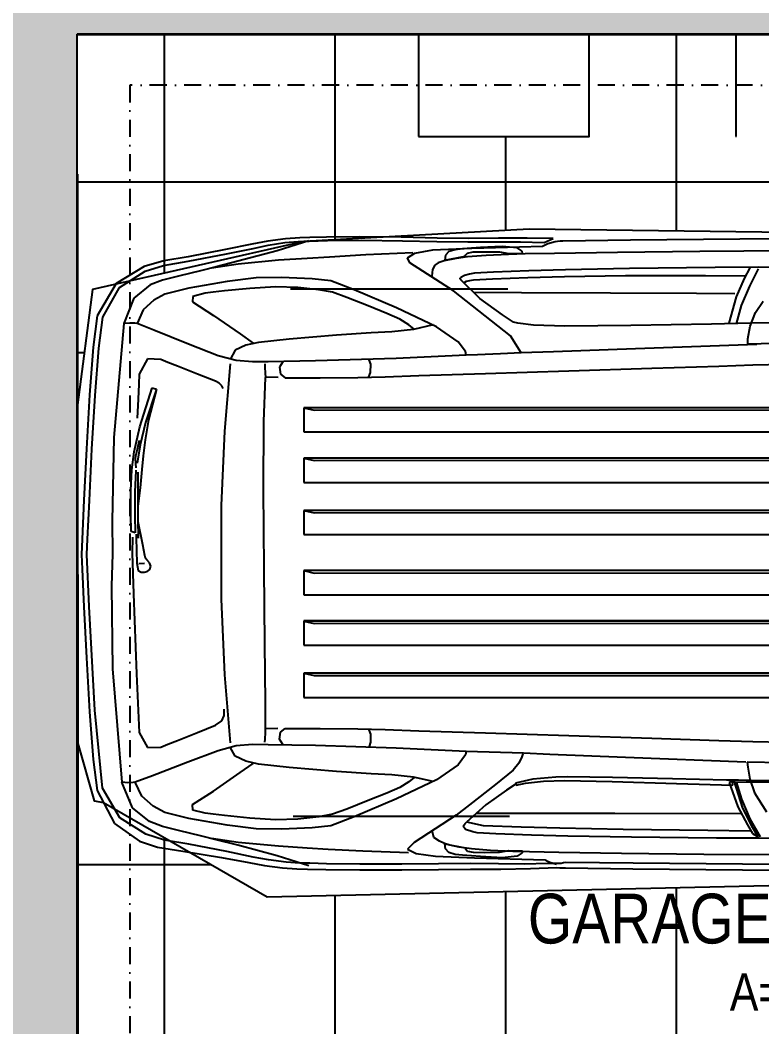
# Model space of a CAD drawing. Header units: millimetres. Extents: x -6300 to 1991, y -4770 to 4545.
# Drawn here: x -2586.5 to -2369.1, y -2853 to -2558.1 of the extents above; entities that cross this region are included whole.
import ezdxf
from ezdxf.enums import TextEntityAlignment as Align

# ---------------------------------------------------------------- set-up
doc = ezdxf.new("R2010")
doc.units = ezdxf.units.MM
doc.header["$LTSCALE"] = 20
doc.header["$MEASUREMENT"] = 0
doc.linetypes.add('DASHDOT2', pattern=[0.5, 0.25, -0.125, 0, -0.125])
doc.layers.get('0').update_dxf_attribs({"linetype": 'CONTINUOUS'})
doc.layers.get('DEFPOINTS').update_dxf_attribs({"linetype": 'CONTINUOUS'})
for name, color, linetype, lineweight in [('E-Pen-C', 4, 'CONTINUOUS', 15), ('E-Pen-G', 3, 'CONTINUOUS', 30), ('E-Txt-W', 7, 'CONTINUOUS', 20)]:
    doc.layers.add(name, color=color, linetype=linetype, lineweight=lineweight)
doc.layers.add('E-txt-g', color=3, linetype='CONTINUOUS')
doc.layers.add('HIDROSSANITÁRIO', color=8, linetype='CONTINUOUS')
doc.styles.add('F2', font='ARIALN.TTF')
doc.styles.add('REG60', font='romans.shx', dxfattribs={"width": 0.8, "height": 0.15})
doc.styles.add('REG80', font='romans.shx', dxfattribs={"width": 0.8, "height": 0.2})
doc.dimstyles.new('DIMENSION-1', dxfattribs={"dimtxt": 0.145, "dimasz": 0.07, "dimexe": 1, "dimexo": 0, "dimgap": 0.12, "dimtad": 1, "dimzin": 7, "dimdsep": 46, "dimtxsty": 'F2', "dimblk1": 'TRACO', "dimblk2": 'TRACO', "dimsah": 1, "dimcen": 1, "dimse1": 1, "dimse2": 1, "dimclrd": 4, "dimclre": 256, "dimclrt": 4, "dimadec": 8, "dimazin": 0, "dimtfac": 1, "dimtix": 1, "dimtmove": 2, "dimatfit": 3, "dimldrblk": 'TRACO', "dimfxl": 1, "dimtolj": 1, "dimtzin": 0, "dimarcsym": 0})

# ---------------------------------------------------------------- blocks, each defined once
blk = doc.blocks.new('Austin Mini dessus')
at = {"color": 8, "flags": 128}
for points in [[(2.1078, 3.7972), (1.9397, 3.7986)], [(2.4284, 3.7942), (2.1078, 3.7972)], [(2.6259, 3.7916), (2.4284, 3.7942)], [(2.6343, 3.7911), (2.6259, 3.7916)], [(2.642, 3.7903), (2.6343, 3.7911)], [(2.649, 3.7893), (2.642, 3.7903)], [(2.6704, 3.7837), (2.649, 3.7893)], [(2.6551, 3.7981), (2.7306, 3.7997)], [(2.6814, 3.7868), (2.6551, 3.7981)], [(2.6822, 3.7782), (2.6704, 3.7837)], [(2.7507, 3.7887), (2.6814, 3.7868)], [(2.6858, 3.7757), (2.6822, 3.7782)], [(2.7538, 3.7741), (2.6858, 3.7757)], [(2.7306, 3.7997), (2.8147, 3.7991)], [(2.8237, 3.7886), (2.7507, 3.7887)], [(2.8147, 3.7991), (2.9021, 3.7984)], [(2.9048, 3.7882), (2.8237, 3.7886)], [(2.9021, 3.7984), (2.9944, 3.7997)], [(2.9951, 3.7894), (2.9048, 3.7882)], [(2.9944, 3.7997), (3.0997, 3.8021)], [(3.0966, 3.7917), (2.9951, 3.7894)], [(3.2164, 3.793), (3.0966, 3.7917)], [(3.0997, 3.8021), (3.2215, 3.8034)], [(3.316, 3.7921), (3.2164, 3.793)], [(3.2215, 3.8034), (3.3188, 3.8025)], [(3.3693, 3.7904), (3.316, 3.7921)], [(3.3188, 3.8025), (3.3675, 3.8008)], [(3.3675, 3.8008), (3.3972, 3.7998)], [(3.4015, 3.7895), (3.3693, 3.7904)], [(3.3706, 3.7916), (3.4639, 3.7624)], [(3.3972, 3.7998), (3.439, 3.7972)], [(3.4406, 3.7862), (3.4015, 3.7895)], [(3.439, 3.7972), (3.4912, 3.7905)], [(3.4894, 3.7783), (3.4406, 3.7862)], [(3.5334, 3.7691), (3.4894, 3.7783)], [(3.4912, 3.7905), (3.5375, 3.7819)], [(3.5375, 3.7819), (3.6147, 3.7659)], [(1.9674, 3.7618), (2.2252, 3.7604)], [(2.2252, 3.7604), (2.4664, 3.7574)], [(2.4664, 3.7574), (2.6503, 3.7544)], [(2.6503, 3.7544), (2.7365, 3.753)], [(2.7365, 3.753), (2.7855, 3.7519)], [(2.7449, 3.7554), (2.7458, 3.7609)], [(2.7845, 3.7544), (2.7449, 3.7554)], [(2.7458, 3.7609), (2.7598, 3.7709)], [(2.8931, 3.7702), (2.7538, 3.7741)], [(2.7598, 3.7709), (2.8041, 3.7753)], [(2.8122, 3.7594), (2.7845, 3.7544)], [(2.7855, 3.7519), (2.851, 3.7488)], [(2.8041, 3.7753), (2.8678, 3.772)], [(2.8551, 3.7596), (2.8122, 3.7594)], [(2.851, 3.7488), (2.9058, 3.7442)], [(2.8891, 3.7588), (2.8551, 3.7596)], [(2.8678, 3.772), (2.9199, 3.7677)], [(2.9053, 3.7556), (2.8891, 3.7588)], [(3.0069, 3.7651), (2.8931, 3.7702)], [(2.9118, 3.7497), (2.9053, 3.7556)], [(2.913, 3.7465), (2.9118, 3.7497)], [(2.9725, 3.7349), (2.913, 3.7465)], [(2.9199, 3.7677), (2.9416, 3.7655)], [(2.9416, 3.7655), (2.9606, 3.76)], [(2.9606, 3.76), (2.9698, 3.7493)], [(2.9698, 3.7493), (2.9725, 3.7349)], [(3.0599, 3.7557), (3.0069, 3.7651)], [(3.0819, 3.7412), (3.0599, 3.7557)], [(3.0661, 3.7568), (3.2036, 3.7505)], [(3.2036, 3.7505), (3.3106, 3.7441)], [(3.4639, 3.7624), (3.5784, 3.7316)], [(3.6119, 3.753), (3.5334, 3.7691)], [(3.7239, 3.7317), (3.6119, 3.753)], [(3.6147, 3.7659), (3.7245, 3.7448)], [(2.9058, 3.7442), (2.9441, 3.7386)], [(2.9441, 3.7386), (2.9744, 3.7329)], [(2.9469, 3.6452), (3.0743, 3.7267)], [(2.9744, 3.7329), (2.9916, 3.7274)], [(2.9916, 3.7274), (3.001, 3.7198)], [(3.001, 3.7198), (3.0087, 3.7071)], [(3.0743, 3.7267), (3.0819, 3.7412)], [(3.3106, 3.7441), (3.3759, 3.7402)], [(3.3759, 3.7402), (3.4593, 3.7344)], [(3.4593, 3.7344), (3.5777, 3.7235)], [(3.5777, 3.7235), (3.6563, 3.7118)], [(3.5784, 3.7316), (3.6421, 3.7153)], [(3.7964, 3.7192), (3.7239, 3.7317)], [(3.7245, 3.7448), (3.7958, 3.7324)], [(3.7958, 3.7324), (3.8536, 3.716)], [(3.8504, 3.7028), (3.7964, 3.7192)], [(1.8979, 3.7134), (2.0543, 3.714)], [(2.0537, 3.7091), (2.0796, 3.6584)], [(2.0543, 3.714), (2.1798, 3.7129)], [(2.094, 3.6816), (2.0773, 3.7122)], [(2.0918, 3.6884), (2.2083, 3.6887)], [(2.1798, 3.7129), (2.4309, 3.7103)], [(2.2083, 3.6887), (2.4426, 3.6885)], [(2.4309, 3.7103), (2.6188, 3.7069)], [(2.4426, 3.6885), (2.6215, 3.6864)], [(2.6188, 3.7069), (2.7259, 3.7034)], [(2.7259, 3.7034), (2.8298, 3.6998)], [(2.8298, 3.6998), (2.8852, 3.6963)], [(2.8852, 3.6963), (2.8995, 3.6935)], [(2.8995, 3.6935), (2.9148, 3.6898)], [(2.9148, 3.6898), (2.9254, 3.6845)], [(3.0087, 3.7071), (3.01, 3.6884)], [(3.6421, 3.7153), (3.6846, 3.7048)], [(3.6846, 3.7048), (3.7528, 3.688)], [(3.7528, 3.688), (3.8, 3.6763)], [(3.9251, 3.6552), (3.8504, 3.7028)], [(3.8536, 3.716), (3.9358, 3.6662)], [(2.0796, 3.6584), (2.1036, 3.6021)], [(2.1175, 3.6272), (2.094, 3.6816)], [(2.6215, 3.6864), (2.7286, 3.6829)], [(2.7286, 3.6829), (2.8326, 3.6793)], [(2.8326, 3.6793), (2.8879, 3.6758)], [(2.8698, 3.6229), (2.9257, 3.6769)], [(2.8879, 3.6758), (2.8994, 3.674)], [(2.8994, 3.674), (2.9094, 3.6722)], [(2.9094, 3.6722), (2.9171, 3.6679)], [(2.9269, 3.6823), (2.9254, 3.6845)], [(2.9257, 3.6769), (2.9271, 3.6797)], [(2.9271, 3.6797), (2.9269, 3.6823)], [(3.2381, 3.6482), (3.3067, 3.6745)], [(3.3067, 3.6745), (3.361, 3.68)], [(3.361, 3.68), (3.4507, 3.6839)], [(3.4507, 3.6839), (3.525, 3.6834)], [(3.525, 3.6834), (3.6102, 3.6722)], [(3.6102, 3.6722), (3.7219, 3.6526)], [(3.8, 3.6763), (3.8361, 3.6624)], [(3.8361, 3.6624), (3.8831, 3.6237)], [(3.9358, 3.6662), (3.9909, 3.5714)], [(2.1218, 3.6365), (2.2347, 3.637)], [(2.2347, 3.637), (2.4865, 3.6382)], [(2.4865, 3.6382), (2.7473, 3.6393)], [(2.7473, 3.6393), (2.8869, 3.6399)], [(2.7793, 3.5129), (2.9469, 3.6452)], [(2.7871, 3.6502), (3.4246, 3.6502)], [(3.1134, 3.5955), (3.2381, 3.6482)], [(3.2592, 3.6259), (3.3014, 3.6408)], [(3.3014, 3.6408), (3.3411, 3.6477)], [(3.3411, 3.6477), (3.4025, 3.6546)], [(3.4025, 3.6546), (3.4682, 3.6568)], [(3.4682, 3.6568), (3.5432, 3.6518)], [(3.5432, 3.6518), (3.6174, 3.6446)], [(3.6174, 3.6446), (3.651, 3.6408)], [(3.651, 3.6408), (3.6741, 3.6378)], [(3.6741, 3.6378), (3.7107, 3.6285)], [(3.7107, 3.6285), (3.7113, 3.6124)], [(3.7219, 3.6526), (3.793, 3.6355)], [(3.793, 3.6355), (3.8251, 3.6178)], [(3.9748, 3.5682), (3.9251, 3.6552)], [(2.0615, 3.5818), (2.0389, 3.6143)], [(2.1036, 3.6021), (2.1179, 3.5483)], [(2.1391, 3.55), (2.1175, 3.6272)], [(2.8029, 3.5745), (2.8698, 3.6229)], [(3.1417, 3.5787), (3.1969, 3.6007)], [(3.1969, 3.6007), (3.2592, 3.6259)], [(3.7113, 3.6124), (3.6503, 3.5725)], [(3.8251, 3.6178), (3.8563, 3.5892)], [(3.8831, 3.6237), (3.9133, 3.5491)], [(2.0778, 3.5418), (2.0615, 3.5818)], [(2.7705, 3.5534), (2.8029, 3.5745)], [(2.9962, 3.5397), (3.1134, 3.5955)], [(3.1044, 3.562), (3.1417, 3.5787)], [(3.6503, 3.5725), (3.5724, 3.5187)], [(3.8563, 3.5892), (3.8742, 3.5491)], [(3.9909, 3.5714), (4.0023, 3.48)], [(1.8885, 3.5517), (2.0756, 3.55)], [(2.0756, 3.55), (2.1906, 3.5477)], [(2.0837, 3.5046), (2.0778, 3.5418)], [(2.1906, 3.5477), (2.4267, 3.5434)], [(2.4267, 3.5434), (2.6206, 3.5411)], [(2.6206, 3.5411), (2.712, 3.5443)], [(2.712, 3.5443), (2.7579, 3.5502)], [(2.7579, 3.5502), (2.7705, 3.5534)], [(2.9326, 3.496), (2.9962, 3.5397)], [(3.0068, 3.545), (3.0636, 3.5315)], [(3.0618, 3.5326), (3.0778, 3.5457)], [(3.0778, 3.5457), (3.1044, 3.562)], [(3.8253, 3.5293), (3.8742, 3.5491)], [(3.8742, 3.5491), (3.8804, 3.5498)], [(3.8804, 3.5498), (3.8953, 3.5506)], [(3.8953, 3.5506), (3.9133, 3.5491)], [(3.9133, 3.5491), (3.9421, 3.2156)], [(3.9862, 3.4773), (3.9748, 3.5682)], [(2.7489, 3.4635), (2.7793, 3.5129)], [(3.0636, 3.5315), (3.1275, 3.5247)], [(3.1275, 3.5247), (3.1878, 3.5219)], [(3.1878, 3.5219), (3.29, 3.5153)], [(3.29, 3.5153), (3.4288, 3.5036)], [(3.5724, 3.5187), (3.5339, 3.4917)], [(3.7236, 3.4885), (3.8253, 3.5293)], [(1.8885, 3.4935), (2.0844, 3.4883)], [(2.0579, 3.4882), (2.4134, 3.475)], [(2.0844, 3.4883), (2.0837, 3.5046)], [(2.9113, 3.4668), (2.9326, 3.496)], [(3.4288, 3.5036), (3.5179, 3.4935)], [(3.5179, 3.4935), (3.5549, 3.4854)], [(3.5549, 3.4854), (3.5868, 3.4709)], [(3.6368, 3.4545), (3.7236, 3.4885)], [(2.4134, 3.475), (2.6537, 3.4666)], [(2.6537, 3.4666), (2.7489, 3.4635)], [(2.7489, 3.4635), (2.8086, 3.4608)], [(2.8086, 3.4608), (2.8767, 3.4577)], [(2.8767, 3.4577), (2.9092, 3.4563)], [(2.9092, 3.4563), (2.9113, 3.4668)], [(2.9092, 3.4563), (3.1149, 3.4465)], [(3.5836, 3.4404), (3.6368, 3.4545)], [(3.5868, 3.4709), (3.6013, 3.4438)], [(3.9969, 3.3387), (3.9862, 3.4773)], [(4.0023, 3.48), (4.0132, 3.3405)], [(2.0699, 3.4284), (1.9786, 3.4297)], [(2.1695, 3.4247), (2.0699, 3.4284)], [(2.3653, 3.4184), (2.1695, 3.4247)], [(3.1149, 3.4465), (3.3513, 3.4394)], [(3.1945, 3.4428), (3.1904, 3.4299)], [(3.1904, 3.4299), (3.1906, 3.4059)], [(3.3513, 3.4394), (3.4895, 3.4367)], [(3.4471, 3.4365), (3.4563, 3.4213)], [(3.4895, 3.4367), (3.5356, 3.4366)], [(3.4973, 3.4027), (3.4982, 3.4219)], [(3.4982, 3.4219), (3.4986, 3.4312)], [(3.5356, 3.4366), (3.5836, 3.4404)], [(3.6013, 3.4314), (3.6181, 3.2335)], [(3.6968, 3.4013), (3.756, 3.4243)], [(3.756, 3.4243), (3.7841, 3.435)], [(3.7841, 3.435), (3.8045, 3.444)], [(3.8045, 3.444), (3.8435, 3.4455)], [(3.8435, 3.4455), (3.8675, 3.4012)], [(2.6091, 3.4106), (2.3653, 3.4184)], [(2.8528, 3.4028), (2.6091, 3.4106)], [(3.0481, 3.3965), (2.8528, 3.4028)], [(3.147, 3.3929), (3.0481, 3.3965)], [(3.2267, 3.3909), (3.147, 3.3929)], [(3.1906, 3.4059), (3.1955, 3.3932)], [(3.4534, 3.4004), (3.4403, 3.3899)], [(3.4563, 3.4213), (3.4534, 3.4004)], [(3.4605, 3.391), (3.4969, 3.3921)], [(3.4969, 3.3921), (3.4973, 3.4027)], [(3.6439, 3.38), (3.6968, 3.4013)], [(3.8675, 3.4012), (3.8692, 3.3713)], [(3.3378, 3.39), (3.2267, 3.3909)], [(3.4403, 3.3899), (3.3378, 3.39)], [(3.4984, 3.3906), (3.5032, 3.2619)], [(3.6215, 3.3593), (3.6261, 3.3671)], [(3.6261, 3.3671), (3.6334, 3.3741)], [(3.6334, 3.3741), (3.6439, 3.38)], [(3.8692, 3.3713), (3.8712, 3.3271)], [(3.8294, 3.3605), (3.8176, 3.3569)], [(3.8176, 3.3569), (3.8402, 3.2669)], [(3.8176, 3.3569), (3.8491, 3.259)], [(3.8656, 3.2467), (3.8294, 3.3605)], [(4.0064, 3.181), (3.9969, 3.3387)], [(4.0132, 3.3405), (4.0227, 3.1819)], [(3.8712, 3.3271), (3.8736, 3.2722)], [(1.521, 3.3024), (3.3849, 3.3024)], [(3.3552, 3.2953), (1.5269, 3.296)], [(3.3849, 3.3024), (3.3552, 3.2953)], [(3.3849, 3.3024), (3.3849, 3.2314)], [(3.5032, 3.2619), (3.5043, 3.0618)], [(3.8402, 3.2669), (3.8508, 3.2084)], [(3.8491, 3.259), (3.8648, 3.1939)], [(3.8822, 3.1732), (3.8656, 3.2467)], [(3.3849, 3.2314), (1.521, 3.2314)], [(3.6181, 3.2335), (3.6277, 3.0159)], [(3.9421, 3.2156), (3.9474, 2.9699)], [(3.8508, 3.2084), (3.8565, 3.1612)], [(3.8648, 3.1939), (3.8741, 3.1401)], [(3.868, 3.2065), (3.8741, 3.1805)], [(3.8565, 3.1612), (3.8604, 3.1213)], [(3.8741, 3.1805), (3.8782, 3.1603)], [(3.8782, 3.1603), (3.8797, 3.1523)], [(3.8893, 3.1208), (3.8822, 3.1732)], [(4.0139, 3.0308), (4.0064, 3.181)], [(4.0227, 3.1819), (4.0303, 3.0312)], [(1.521, 3.1548), (3.3849, 3.1548)], [(1.521, 3.1548), (3.3849, 3.1548)], [(3.3552, 3.1477), (1.5269, 3.1484)], [(3.3849, 3.1548), (3.3552, 3.1477)], [(3.3849, 3.1548), (3.3849, 3.0838)], [(3.8797, 3.1523), (3.8778, 3.1263)], [(3.8604, 3.1213), (3.8653, 3.0676)], [(3.8718, 3.1136), (3.8718, 3.0663)], [(3.8772, 3.1193), (3.8773, 3.1186)], [(3.8773, 3.1186), (3.8774, 3.1179)], [(3.8774, 3.1179), (3.8775, 3.1172)], [(3.8775, 3.1172), (3.8809, 3.056)], [(3.8927, 3.0595), (3.8893, 3.1208)], [(3.3849, 3.0838), (1.521, 3.0838)], [(3.5043, 3.0618), (3.503, 2.8311)], [(3.8653, 3.0676), (3.8715, 3.0137)], [(3.8718, 3.0663), (3.8715, 2.9763)], [(3.8809, 3.056), (3.8809, 2.9867)], [(3.8927, 2.9903), (3.8927, 3.0595)], [(3.6277, 3.0159), (3.6279, 2.8795)], [(4.019, 2.9175), (4.0139, 3.0308)], [(4.0303, 3.0312), (4.0353, 2.9173)], [(1.521, 3.0018), (3.3849, 3.0018)], [(1.521, 3.0017), (3.3849, 3.0017)], [(3.3552, 2.9947), (1.5269, 2.9954)], [(3.3849, 3.0017), (3.3552, 2.9947)], [(3.3849, 3.0018), (3.3849, 2.9307)], [(3.8809, 2.9867), (3.8793, 2.9363)], [(3.8911, 2.9399), (3.8927, 2.9903)], [(3.8717, 2.9689), (3.8581, 2.9022)], [(3.8715, 2.9763), (3.8713, 2.9207)], [(3.9474, 2.9699), (3.9456, 2.8742)], [(3.3849, 2.9307), (1.521, 2.9307)], [(3.8763, 2.9214), (3.8745, 2.8469)], [(3.8764, 2.9319), (3.8763, 2.9214)], [(3.8793, 2.9363), (3.8911, 2.9399)], [(3.8871, 2.9232), (3.8888, 2.876)], [(3.8581, 2.9022), (3.8521, 2.8707)], [(4.0208, 2.8728), (4.019, 2.9175)], [(4.0353, 2.9173), (4.0372, 2.8721)], [(3.6279, 2.8795), (3.6277, 2.7413)], [(3.8458, 2.8564), (3.8507, 2.8629)], [(3.8521, 2.8707), (3.8507, 2.8629)], [(3.8888, 2.876), (3.8844, 2.7575)], [(3.9456, 2.8742), (3.9489, 2.78)], [(4.0141, 2.7205), (4.0208, 2.8728)], [(4.0372, 2.8721), (4.0353, 2.829)], [(3.8333, 2.8378), (3.8378, 2.8476)], [(3.8369, 2.8289), (3.8333, 2.8378)], [(3.8378, 2.8476), (3.8458, 2.8564)], [(3.8688, 2.8456), (3.8527, 2.8468)], [(3.8745, 2.8469), (3.8712, 2.8257)], [(1.521, 2.8252), (3.3849, 2.8252)], [(1.521, 2.8252), (3.3849, 2.8252)], [(3.3552, 2.8181), (1.5269, 2.8188)], [(3.3849, 2.8252), (3.3552, 2.8181)], [(3.3849, 2.8252), (3.3849, 2.7542)], [(3.503, 2.8311), (3.5007, 2.6103)], [(3.8449, 2.8226), (3.8369, 2.8289)], [(3.8518, 2.8207), (3.8449, 2.8226)], [(3.8621, 2.821), (3.8518, 2.8207)], [(3.8712, 2.8257), (3.8621, 2.821)], [(4.0353, 2.829), (4.0303, 2.7187)], [(3.9489, 2.78), (3.9462, 2.5372)], [(3.3849, 2.7542), (1.521, 2.7542)], [(3.8844, 2.7575), (3.8754, 2.5224)], [(3.6277, 2.7413), (3.6181, 2.5203)], [(3.9974, 2.4164), (4.0141, 2.7205)], [(4.0303, 2.7187), (4.0227, 2.5701)], [(1.521, 2.6777), (3.3849, 2.6777)], [(1.521, 2.6776), (3.3849, 2.6776)], [(3.3552, 2.6705), (1.5269, 2.6712)], [(3.3849, 2.6776), (3.3552, 2.6705)], [(3.3849, 2.6777), (3.3849, 2.6066)], [(3.3849, 2.6066), (1.521, 2.6066)], [(3.5007, 2.6103), (3.4987, 2.4401)], [(4.0227, 2.5701), (4.0132, 2.4114)], [(3.9462, 2.5372), (3.9187, 2.2052)], [(1.521, 2.5246), (3.3849, 2.5246)], [(1.521, 2.5246), (3.3849, 2.5246)], [(3.3552, 2.5175), (1.5269, 2.5182)], [(3.3849, 2.5246), (3.3552, 2.5175)], [(3.3849, 2.5246), (3.3849, 2.4536)], [(3.6181, 2.5203), (3.6013, 2.3205)], [(3.8754, 2.5224), (3.8675, 2.3507)], [(3.3849, 2.4536), (1.521, 2.4536)], [(3.4987, 2.4401), (3.4984, 2.3614)], [(3.6192, 2.401), (3.619, 2.419)], [(3.6261, 2.3848), (3.6192, 2.401)], [(3.9754, 2.1881), (3.9974, 2.4164)], [(4.0132, 2.4114), (4.0023, 2.272)], [(3.2267, 2.3616), (3.147, 2.3596)], [(3.3378, 2.3625), (3.2267, 2.3616)], [(3.4403, 2.3625), (3.3378, 2.3625)], [(3.4534, 2.352), (3.4403, 2.3625)], [(3.462, 2.3625), (3.4984, 2.3614)], [(3.4984, 2.3614), (3.4988, 2.3509)], [(3.6439, 2.372), (3.6261, 2.3848)], [(3.6968, 2.3507), (3.6439, 2.372)], [(2.3653, 2.3341), (2.1695, 2.3277)], [(2.6091, 2.3418), (2.3653, 2.3341)], [(2.8528, 2.3496), (2.6091, 2.3418)], [(3.0481, 2.356), (2.8528, 2.3496)], [(3.147, 2.3596), (3.0481, 2.356)], [(3.189, 2.3226), (3.1892, 2.3465)], [(3.1892, 2.3465), (3.1942, 2.3592)], [(3.4471, 2.3159), (3.4563, 2.3312)], [(3.4563, 2.3312), (3.4534, 2.352)], [(3.4988, 2.3509), (3.4997, 2.3317)], [(3.4997, 2.3317), (3.5002, 2.3223)], [(3.756, 2.3277), (3.6968, 2.3507)], [(3.8675, 2.3507), (3.8435, 2.3065)], [(2.0699, 2.3241), (1.9786, 2.3223)], [(2.1695, 2.3277), (2.0699, 2.3241)], [(2.9092, 2.2957), (3.1149, 2.3055)], [(3.1149, 2.3055), (3.3513, 2.3125)], [(3.1931, 2.3097), (3.189, 2.3226)], [(3.3513, 2.3125), (3.4895, 2.3152)], [(3.4895, 2.3152), (3.5356, 2.3154)], [(3.5356, 2.3154), (3.5836, 2.3116)], [(3.5836, 2.3116), (3.6368, 2.2975)], [(3.5868, 2.2811), (3.6013, 2.3081)], [(3.7841, 2.317), (3.756, 2.3277)], [(3.8045, 2.308), (3.7841, 2.317)], [(3.8435, 2.3065), (3.8045, 2.308)], [(2.0905, 2.2638), (2.4428, 2.2777)], [(2.4428, 2.2777), (2.6647, 2.2869)], [(2.6647, 2.2869), (2.7418, 2.2903)], [(2.7418, 2.2903), (2.9092, 2.2957)], [(2.7431, 2.2881), (2.7462, 2.2798)], [(2.7462, 2.2798), (2.7556, 2.2611)], [(2.9092, 2.2957), (2.9113, 2.2851)], [(2.9113, 2.2851), (2.9326, 2.256)], [(3.5549, 2.2666), (3.5868, 2.2811)], [(3.6368, 2.2975), (3.725, 2.2641)], [(4.0023, 2.272), (3.9909, 2.1805)], [(1.881, 2.2603), (2.0858, 2.2644)], [(2.0844, 2.2494), (2.0784, 2.2142)], [(2.0858, 2.2644), (2.0844, 2.2494)], [(2.7556, 2.2611), (2.7718, 2.2409)], [(2.9326, 2.256), (2.9962, 2.2123)], [(3.29, 2.2366), (3.4288, 2.2483)], [(3.4288, 2.2483), (3.5179, 2.2584)], [(3.5179, 2.2584), (3.5549, 2.2666)], [(3.5724, 2.2333), (3.5339, 2.2602)], [(3.725, 2.2641), (3.8293, 2.2244)], [(2.0784, 2.2142), (2.0651, 2.1737)], [(2.1463, 2.2115), (2.305, 2.215)], [(2.305, 2.215), (2.4809, 2.219)], [(2.4809, 2.219), (2.6134, 2.2208)], [(2.6134, 2.2208), (2.6469, 2.2196)], [(2.6469, 2.2196), (2.7143, 2.2143)], [(2.7143, 2.2143), (2.7654, 2.2024)], [(2.7718, 2.2409), (2.8239, 2.1987)], [(2.9962, 2.2123), (3.1134, 2.1564)], [(3.0068, 2.207), (3.0636, 2.2205)], [(3.0618, 2.2194), (3.0778, 2.2063)], [(3.0636, 2.2205), (3.1275, 2.2272)], [(3.1275, 2.2272), (3.1878, 2.23)], [(3.1878, 2.23), (3.29, 2.2366)], [(3.6503, 2.1795), (3.5724, 2.2333)], [(3.8293, 2.2244), (3.8797, 2.2052)], [(2.0035, 2.2094), (2.0815, 2.2103)], [(2.1294, 2.2062), (2.0102, 2.2055)], [(2.0815, 2.2103), (2.0895, 2.2105)], [(2.0895, 2.2105), (2.1118, 2.2109)], [(2.0987, 2.1289), (2.1242, 2.2089)], [(2.1021, 2.1554), (2.1177, 2.2065)], [(2.1118, 2.2109), (2.1463, 2.2115)], [(2.1389, 2.2041), (2.1134, 2.1336)], [(2.1242, 2.2089), (2.1389, 2.2041)], [(2.128, 2.1963), (2.1294, 2.2062)], [(2.2935, 2.2014), (2.128, 2.1963)], [(2.4818, 2.2073), (2.2935, 2.2014)], [(2.6213, 2.2106), (2.4818, 2.2073)], [(2.6829, 2.2085), (2.6213, 2.2106)], [(2.7355, 2.2029), (2.6829, 2.2085)], [(2.7627, 2.1969), (2.7355, 2.2029)], [(2.7654, 2.2024), (2.7627, 2.1969)], [(2.763, 2.2003), (2.7912, 2.1821)], [(2.8239, 2.1987), (2.9002, 2.139)], [(3.0778, 2.2063), (3.1044, 2.19)], [(3.1044, 2.19), (3.1417, 2.1733)], [(3.8604, 2.1645), (3.8797, 2.2052)], [(3.8797, 2.2052), (3.8859, 2.2044)], [(3.8859, 2.2044), (3.9007, 2.2036)], [(3.8872, 2.13), (3.9187, 2.2052)], [(3.9007, 2.2036), (3.9187, 2.2052)], [(3.9249, 2.1008), (3.9754, 2.1881)], [(2.0651, 2.1737), (2.0297, 2.1186)], [(2.0769, 2.098), (2.1021, 2.1554)], [(2.7912, 2.1821), (2.8517, 2.139)], [(3.1134, 2.1564), (3.2381, 2.1037)], [(3.1417, 2.1733), (3.1969, 2.1512)], [(3.7113, 2.1396), (3.6503, 2.1795)], [(3.8265, 2.1348), (3.8604, 2.1645)], [(3.9909, 2.1805), (3.9406, 2.0845)], [(2.0692, 2.0713), (2.0987, 2.1289)], [(2.1134, 2.1336), (2.085, 2.08)], [(2.8517, 2.139), (2.9088, 2.0884)], [(2.9002, 2.139), (2.9394, 2.1086)], [(3.1969, 2.1512), (3.2592, 2.1261)], [(3.2592, 2.1261), (3.3014, 2.1112)], [(3.7107, 2.1235), (3.7113, 2.1396)], [(3.793, 2.1165), (3.8265, 2.1348)], [(3.8375, 2.0902), (3.8872, 2.13)], [(2.0471, 2.045), (2.0769, 2.098)], [(2.1047, 2.1129), (2.4742, 2.1134)], [(2.4742, 2.1134), (2.7383, 2.1137)], [(2.7383, 2.1137), (2.8794, 2.1139)], [(2.7825, 2.1047), (3.4166, 2.1047)], [(2.9394, 2.1086), (3.062, 2.0282)], [(3.2381, 2.1037), (3.3067, 2.0774)], [(3.3014, 2.1112), (3.3411, 2.1043)], [(3.3411, 2.1043), (3.4025, 2.0974)], [(3.4025, 2.0974), (3.4682, 2.0952)], [(3.4682, 2.0952), (3.5432, 2.1001)], [(3.5432, 2.1001), (3.6174, 2.1074)], [(3.6102, 2.0798), (3.7219, 2.0993)], [(3.6174, 2.1074), (3.651, 2.1112)], [(3.651, 2.1112), (3.6741, 2.1142)], [(3.6741, 2.1142), (3.7107, 2.1235)], [(3.7219, 2.0993), (3.793, 2.1165)], [(3.8485, 2.0526), (3.9249, 2.1008)], [(2.0542, 2.0453), (2.0692, 2.0713)], [(2.085, 2.08), (2.0706, 2.0548)], [(2.2014, 2.0637), (2.4493, 2.0668)], [(2.4493, 2.0668), (2.6356, 2.0705)], [(2.6356, 2.0705), (2.7481, 2.0732)], [(2.7481, 2.0732), (2.8587, 2.0775)], [(2.8587, 2.0775), (2.9076, 2.0883)], [(2.8901, 2.0597), (2.9115, 2.0664)], [(2.9122, 2.0845), (2.9088, 2.0884)], [(2.9115, 2.0664), (2.9182, 2.0768)], [(2.9154, 2.0806), (2.9122, 2.0845)], [(2.9182, 2.0768), (2.9154, 2.0806)], [(3.3067, 2.0774), (3.361, 2.072)], [(3.361, 2.072), (3.4507, 2.0681)], [(3.4507, 2.0681), (3.525, 2.0686)], [(3.525, 2.0686), (3.6102, 2.0798)], [(3.7528, 2.064), (3.8, 2.0757)], [(3.8, 2.0757), (3.8375, 2.0902)], [(3.9406, 2.0845), (3.8672, 2.0324)], [(1.8882, 2.0405), (2.0521, 2.0412)], [(2.0521, 2.0412), (2.1763, 2.0418)], [(2.0706, 2.0548), (2.0542, 2.0453)], [(2.0774, 2.0623), (2.2014, 2.0637)], [(2.1763, 2.0418), (2.4248, 2.0438)], [(2.4248, 2.0438), (2.6113, 2.0468)], [(2.6113, 2.0468), (2.7183, 2.0504)], [(2.7183, 2.0504), (2.8223, 2.0539)], [(2.8223, 2.0539), (2.8776, 2.0574)], [(2.8776, 2.0574), (2.8901, 2.0597)], [(2.9874, 2.0323), (3.0039, 2.0429)], [(3.0039, 2.0429), (3.008, 2.0596)], [(3.5777, 2.0285), (3.6563, 2.0402)], [(3.5784, 2.0204), (3.6421, 2.0366)], [(3.6421, 2.0366), (3.6846, 2.0471)], [(3.6846, 2.0471), (3.7528, 2.064)], [(3.722, 2.0234), (3.7937, 2.0359)], [(3.7937, 2.0359), (3.8485, 2.0526)], [(2.8386, 2.0052), (2.8935, 2.0098)], [(2.8935, 2.0098), (2.9302, 2.0151)], [(2.9118, 2.0096), (2.9053, 2.0037)], [(2.913, 2.0128), (2.9118, 2.0096)], [(2.9725, 2.0244), (2.913, 2.0128)], [(2.9302, 2.0151), (2.9574, 2.0204)], [(2.9574, 2.0204), (2.9729, 2.0257)], [(2.9606, 1.9993), (2.9698, 2.01)], [(2.9698, 2.01), (2.9725, 2.0244)], [(2.9729, 2.0257), (2.9874, 2.0323)], [(3.0814, 2.0091), (3.0563, 1.9962)], [(3.062, 2.0282), (3.0814, 2.0091)], [(3.2127, 2.0036), (3.3138, 2.0086)], [(3.3138, 2.0086), (3.3759, 2.0118)], [(3.3759, 2.0118), (3.4593, 2.0176)], [(3.4593, 2.0176), (3.5777, 2.0285)], [(3.4639, 1.9896), (3.5784, 2.0204)], [(3.6114, 2.0021), (3.722, 2.0234)], [(3.8141, 2.0148), (3.7404, 2.0035)], [(3.8672, 2.0324), (3.8141, 2.0148)], [(1.9551, 1.9922), (2.2129, 1.9935)], [(2.2129, 1.9935), (2.454, 1.9966)], [(2.454, 1.9966), (2.638, 1.9996)], [(2.638, 1.9996), (2.7242, 2.001)], [(2.6783, 1.978), (2.675, 1.9758)], [(2.7462, 1.9796), (2.6783, 1.978)], [(2.7242, 2.001), (2.7732, 2.0021)], [(2.7845, 2.0049), (2.7449, 2.0039)], [(2.7449, 2.0039), (2.7458, 1.9984)], [(2.7458, 1.9984), (2.7598, 1.9884)], [(2.8855, 1.9835), (2.7462, 1.9796)], [(2.7598, 1.9884), (2.8041, 1.984)], [(2.7732, 2.0021), (2.8386, 2.0052)], [(2.8122, 1.9999), (2.7845, 2.0049)], [(2.8041, 1.984), (2.8678, 1.9873)], [(2.8551, 1.9997), (2.8122, 1.9999)], [(2.8891, 2.0005), (2.8551, 1.9997)], [(2.8678, 1.9873), (2.9199, 1.9916)], [(2.9993, 1.9886), (2.8855, 1.9835)], [(2.9053, 2.0037), (2.8891, 2.0005)], [(2.9199, 1.9916), (2.9416, 1.9938)], [(2.9416, 1.9938), (2.9606, 1.9993)], [(3.0563, 1.9962), (2.9993, 1.9886)], [(3.0784, 1.9981), (3.2127, 2.0036)], [(3.3706, 1.9603), (3.4639, 1.9896)], [(3.4375, 1.9711), (3.4886, 1.9776)], [(3.4886, 1.9776), (3.5337, 1.986)], [(3.5337, 1.986), (3.6114, 2.0021)], [(3.6262, 1.9845), (3.5466, 1.9696)], [(3.7404, 2.0035), (3.6262, 1.9845)], [(1.9317, 1.9633), (2.0998, 1.9648)], [(2.1, 1.9484), (1.9317, 1.9469)], [(2.0998, 1.9648), (2.4205, 1.9678)], [(2.421, 1.9514), (2.1, 1.9484)], [(2.4205, 1.9678), (2.618, 1.9704)], [(2.6186, 1.954), (2.421, 1.9514)], [(2.618, 1.9704), (2.6248, 1.9694)], [(2.627, 1.9542), (2.6186, 1.954)], [(2.6248, 1.9694), (2.6309, 1.9675)], [(2.6353, 1.9546), (2.627, 1.9542)], [(2.6309, 1.9675), (2.6377, 1.9674)], [(2.6436, 1.9556), (2.6353, 1.9546)], [(2.6377, 1.9674), (2.6698, 1.9667)], [(2.7208, 1.9527), (2.6436, 1.9556)], [(2.6644, 1.9706), (2.6452, 1.9652)], [(2.675, 1.9758), (2.6644, 1.9706)], [(2.6698, 1.9667), (2.7401, 1.9651)], [(2.808, 1.9509), (2.7208, 1.9527)], [(2.7401, 1.9651), (2.8147, 1.9659)], [(2.8968, 1.9503), (2.808, 1.9509)], [(2.8147, 1.9659), (2.8968, 1.9668)], [(2.8968, 1.9668), (2.9905, 1.9663)], [(2.9905, 1.9499), (2.8968, 1.9503)], [(2.9905, 1.9663), (3.0983, 1.9654)], [(3.0983, 1.949), (2.9905, 1.9499)], [(3.0983, 1.9654), (3.2215, 1.965)], [(3.2215, 1.9486), (3.0983, 1.949)], [(3.2215, 1.965), (3.3188, 1.9659)], [(3.3211, 1.9494), (3.2215, 1.9486)], [(3.3188, 1.9659), (3.3675, 1.9676)], [(3.3742, 1.9509), (3.3211, 1.9494)], [(3.3675, 1.9676), (3.3972, 1.9685)], [(3.4063, 1.9517), (3.3742, 1.9509)], [(3.3972, 1.9685), (3.4375, 1.9711)], [(3.448, 1.9543), (3.4063, 1.9517)], [(3.5003, 1.961), (3.448, 1.9543)], [(3.5466, 1.9696), (3.5003, 1.961)]]:
    blk.add_lwpolyline(points, dxfattribs=at)
blk = doc.blocks.new('TXT-AMB75')
at = {"layer": 'E-txt-g', "style": 'REG80', "width": 0.8, "flags": 8}
blk.add_attdef('TXT', text='', height=0.2, dxfattribs=at).set_placement((0.0055, 0.2964), align=Align.CENTER)
at = {"layer": 'E-Txt-W', "style": 'REG60', "width": 0.8, "flags": 8}
blk.add_attdef('TXT', text='', height=0.15, dxfattribs=at).set_placement((0.0055, 0.0271), align=Align.CENTER)
blk = doc.blocks.new('TRACO')
at = {"layer": 'E-Pen-C'}
for p, q in [((-1, 0), (1, 0)), ((0, 1), (0, -1))]:
    blk.add_line(p, q, dxfattribs=at)
at = {"layer": 'E-Pen-G'}
blk.add_line((-0.4, -0.4), (0.4, 0.4), dxfattribs=at)
blk = doc.blocks.new('*D1244')
at = {"layer": 'DEFPOINTS', "color": 0, "linetype": 'Continuous'}
for p in [(-2419.72, -2562.17, -182.96), (-2419.72, -2592.17, -182.96), (-2376.68, -2592.17)]:
    blk.add_point(p, dxfattribs=at)
at = {"layer": 'HIDROSSANITÁRIO', "color": 4, "linetype": 'Continuous', "lineweight": -2}
blk.add_line((-2376.68, -2562.24), (-2376.68, -2592.1), dxfattribs=at)
at = {"layer": 'HIDROSSANITÁRIO', "color": 4, "linetype": 'Continuous', "lineweight": -2, "xscale": 0.07, "yscale": 0.07, "zscale": 0.07}
for p, rotation in [((-2376.68, -2562.17), 90), ((-2376.68, -2592.17), 270)]:
    blk.add_blockref('TRACO', p, dxfattribs=dict(at, rotation=rotation))
at = {"layer": 'HIDROSSANITÁRIO', "color": 4, "linetype": 'Continuous', "insert": (-2376.87, -2577.17), "char_height": 0.145, "attachment_point": 5, "rotation": 90, "style": 'F2'}
blk.add_mtext('\\A1;30.00', dxfattribs=at)

msp = doc.modelspace()

# ---------------------------------------------------------------- hatches: boundary and pattern name
at = {"layer": 'HIDROSSANITÁRIO', "linetype": 'Continuous'}
h = msp.add_hatch(dxfattribs=at)
h.set_pattern_fill('PATIO3', color=8, scale=60, style=0, pattern_type=2)
h.set_pattern_definition([(243.4349, (-158282.17, -6495.51), (60.0000786, 59.9999495), [20.1246, -114.03948]), (153.4349, (-158270.17, -6501.51), (59.9999495, -60.0000786), [13.41642, -120.74766]), (153.4349, (-158255.17, -6501.51), (59.9999495, -60.0000786), [13.41642, -120.74766]), (243.4349, (-158267.17, -6495.51), (60.0000786, 59.9999495), [6.70818, -127.4559]), (153.4349, (-158240.17, -6501.51), (59.9999495, -60.0000786), [13.41642, -120.74766]), (243.4349, (-158252.17, -6495.51), (60.0000786, 59.9999495), [13.41642, -120.74766]), (158.1986, (-158234.171, -6496.709), (-180.0000164, 59.9999946), [3.23112, -319.87878]), (243.4349, (-158237.17, -6495.51), (60.0000786, 59.9999495), [6.70818, -127.4559]), (154.9831, (-158234.171, -6511.7094), (-779.99997481, 360.000110015), [9.93174, -983.24496]), (63.4349, (-158252.17, -6525.51), (-60.0000786, -59.9999495), [20.1246, -114.03948]), (153.4349, (-158246.17, -6513.51), (59.9999495, -60.0000786), [13.41642, -120.74766]), (63.4349, (-158267.17, -6525.51), (-60.0000786, -59.9999495), [6.70818, -127.4559]), (153.4349, (-158261.17, -6513.51), (59.9999495, -60.0000786), [13.41642, -120.74766]), (153.4349, (-158276.17, -6513.51), (59.9999495, -60.0000786), [13.41642, -120.74766]), (63.4349, (-158282.17, -6525.51), (-60.0000786, -59.9999495), [20.1246, -114.03948]), (63.4349, (-158243.17, -6537.51), (-60.0000786, -59.9999495), [20.1246, -114.03948]), (153.4349, (-158237.17, -6525.51), (59.9999495, -60.0000786), [13.41642, -120.74766]), (153.4349, (-158252.17, -6525.51), (59.9999495, -60.0000786), [13.41642, -120.74766]), (63.4349, (-158273.17, -6537.51), (-60.0000786, -59.9999495), [13.41642, -120.74766]), (153.4349, (-158267.17, -6525.51), (59.9999495, -60.0000786), [13.41642, -120.74766]), (153.4349, (-158282.17, -6525.51), (59.9999495, -60.0000786), [13.41642, -120.74766]), (63.4349, (-158294.17, -6549.51), (-60.0000786, -59.9999495), [20.1246, -114.03948]), (153.4349, (-158234.17, -6534.51), (59.9999495, -60.0000786), [6.70818, -127.4559]), (153.4349, (-158243.17, -6537.51), (59.9999495, -60.0000786), [13.41642, -120.74766]), (153.4349, (-158258.17, -6537.51), (59.9999495, -60.0000786), [13.41642, -120.74766]), (153.4349, (-158273.17, -6537.51), (59.9999495, -60.0000786), [13.41642, -120.74766]), (153.4349, (-158288.17, -6537.51), (59.9999495, -60.0000786), [6.70818, -127.4559]), (153.4349, (-158234.17, -6549.51), (59.9999495, -60.0000786), [13.41642, -120.74766]), (63.4349, (-158252.17, -6555.51), (-60.0000786, -59.9999495), [13.41642, -120.74766]), (153.4349, (-158249.17, -6549.51), (59.9999495, -60.0000786), [13.41642, -120.74766]), (243.4349, (-158276.17, -6543.51), (60.0000786, 59.9999495), [13.41642, -120.74766]), (153.4349, (-158264.17, -6549.51), (59.9999495, -60.0000786), [13.41642, -120.74766]), (153.4349, (-158279.17, -6549.51), (59.9999495, -60.0000786), [13.41642, -120.74766]), (154.9831, (-158285.171, -6501.5094), (-779.99997481, 360.000110015), [9.93174, -983.24496]), (158.1986, (-158291.171, -6513.509), (-180.0000164, 59.9999946), [3.23112, -319.87878]), (243.4349, (-158255.17, -6531.51), (60.0000786, 59.9999495), [20.1246, -114.03948]), (63.4349, (-158261.17, -6513.51), (-60.0000786, -59.9999495), [6.70818, -127.4559])])
h.paths.add_polyline_path([(-2684.708, -3137.168), (-2569.31, -3137.274), (-2569.708, -3137.168), (-2569.718, -2562.24), (-1149.708, -2562.24), (-1149.708, -2447.168), (-1149.708, -2077.168), (-1513.283, -2077.168), (-1516.936, -2117.168), (-1527.283, -2153.485), (-1547.63, -2184.338), (-1580.967, -2217.588), (-1616.68, -2238.198), (-1653.909, -2249.197), (-1676.688, -2251.398), (-2684.708, -2251.398)])
h.paths.add_polyline_path([(-1778.299, -2460.83), (-1730.365, -2488.419), (-1492.577, -2483.052), (-1372.476, -2480.258), (-1336.859, -2469.952), (-1324.644, -2401.076), (-1325.813, -2353.775), (-1336.112, -2321.369), (-1347.614, -2304.043), (-1426.348, -2295.734), (-1653.57, -2292.825), (-1719.591, -2296.372), (-1781.491, -2310.505), (-1785.903, -2344.296), (-1785.833, -2443.473), (-1781.029, -2460.254)], flags=16)
h.paths.add_polyline_path([(-2014.328, -2428.812), (-2014.328, -2425.079), (-2015.756, -2425.364), (-2016.967, -2426.173)], flags=24)
h.paths.add_polyline_path([(-2014.328, -2428.812), (-2016.967, -2426.173), (-2017.776, -2427.384), (-2018.061, -2428.812)], flags=24)
h.paths.add_polyline_path([(-2014.328, -2428.812), (-2010.596, -2428.812), (-2010.88, -2430.24), (-2011.689, -2431.451)], flags=24)
h.paths.add_polyline_path([(-2014.328, -2428.812), (-2011.689, -2431.451), (-2012.9, -2432.26), (-2014.328, -2432.544)], flags=24)
edge = h.paths.add_edge_path(flags=16)
edge.add_line((-2014.328, -2436.277), (-2014.328, -2421.347))
edge = h.paths.add_edge_path(flags=16)
edge.add_arc((-2014.328, -2428.812), 3.732, 0, 360)
edge = h.paths.add_edge_path(flags=16)
edge.add_line((-2021.793, -2428.812), (-1986.681, -2428.812))
h.paths.add_polyline_path([(-2011.361, -2429.701), (-1979.24, -2429.701), (-1979.24, -2411.672), (-2011.361, -2411.672)], flags=24)
h.paths.add_polyline_path([(-2048.842, -2391.397), (-1941.943, -2391.397), (-1941.943, -2368.766), (-2048.842, -2368.766)], flags=24)
h.paths.add_polyline_path([(-2029.499, -2412.463), (-1961.286, -2412.463), (-1961.286, -2392.748), (-2029.499, -2392.748)], flags=24)
h.paths.add_polyline_path([(-2582.402, -2460.827), (-2534.468, -2488.415), (-2296.68, -2483.049), (-2176.579, -2480.255), (-2140.962, -2469.949), (-2128.748, -2401.072), (-2129.916, -2353.772), (-2140.215, -2321.366), (-2151.717, -2304.04), (-2230.452, -2295.731), (-2457.673, -2292.822), (-2523.695, -2296.369), (-2585.594, -2310.502), (-2590.007, -2344.292), (-2589.936, -2443.469), (-2585.132, -2460.25)], flags=16)
h.paths.add_polyline_path([(-2661.5, -2412.762), (-2621.471, -2412.762), (-2621.471, -2432.229), (-2661.5, -2432.229)], flags=16)
h.paths.add_polyline_path([(-2681.202, -2614.344), (-2681.202, -2314.344), (-2684.202, -2314.344), (-2684.202, -2614.344)], flags=16)
h.paths.add_polyline_path([(-2681.202, -3064.709), (-2681.202, -2714.344), (-2684.202, -2714.344), (-2684.202, -3064.709)], flags=16)
h.paths.add_polyline_path([(-2661.5, -2829.146), (-2621.471, -2829.146), (-2621.471, -2848.613), (-2661.5, -2848.613)], flags=16)
h.paths.add_polyline_path([(-2039.604, -2472.32), (-1931.699, -2472.32), (-1931.699, -2451.877), (-2039.604, -2451.877)], flags=24)
h.paths.add_polyline_path([(-2052.038, -2455.539), (-1906.714, -2455.539), (-1906.714, -2439.217), (-2052.038, -2439.217)], flags=24)
h.paths.add_polyline_path([(-1275.216, -2118.684), (-1097.316, -2118.684), (-1097.316, -2091.463), (-1275.216, -2091.463)], flags=9)
at = {"layer": 'HIDROSSANITÁRIO'}
h = msp.add_hatch(dxfattribs=at)
h.set_pattern_fill('ANSI37,_O', color=8, scale=400, angle=45)
h.set_pattern_definition([(90, (-158294.17, -6555.51), (-50, 1e-14), []), (180, (-158294.17, -6555.51), (-1e-14, -50), [])])
h.paths.add_polyline_path([(-2569.718, -2562.168), (-2069.708, -2562.168), (-2069.708, -3157.168), (-2223.921, -3157.168), (-2334.38, -3267.628), (-2334.38, -3367.504), (-2419.719, -3367.504), (-2419.719, -3137.168), (-2569.31, -3137.274)])
h.paths.add_polyline_path([(-2567.69, -2896.793), (-2542.442, -2879.835), (-2372.044, -2877.916), (-2221.583, -2877.558), (-2129.486, -2880.639), (-2115.385, -2892.523), (-2112.284, -2933.019), (-2110.521, -3001.82), (-2116.69, -3051.999), (-2127.706, -3066.525), (-2281.494, -3071.366), (-2516.866, -3066.452), (-2560.58, -3060.568), (-2577.074, -3020.258)])
h.paths.add_polyline_path([(-2112.284, -2927.358), (-2072.255, -2927.358), (-2072.255, -2946.825), (-2112.284, -2946.825)], flags=16)
h.paths.add_polyline_path([(-2441.475, -2832.631), (-2253.859, -2832.631), (-2253.859, -2810.001), (-2441.475, -2810.001)], flags=24)
h.paths.add_polyline_path([(-2381.774, -2853.697), (-2313.561, -2853.697), (-2313.561, -2833.982), (-2381.774, -2833.982)], flags=24)
h.paths.add_polyline_path([(-2366.603, -2870.046), (-2366.603, -2866.314), (-2368.031, -2866.598), (-2369.242, -2867.407)], flags=24)
h.paths.add_polyline_path([(-2366.603, -2870.046), (-2369.242, -2867.407), (-2370.051, -2868.618), (-2370.335, -2870.046)], flags=24)
h.paths.add_polyline_path([(-2366.603, -2870.046), (-2362.87, -2870.046), (-2363.154, -2871.474), (-2363.963, -2872.685)], flags=24)
h.paths.add_polyline_path([(-2366.603, -2870.046), (-2363.963, -2872.685), (-2365.174, -2873.494), (-2366.603, -2873.778)], flags=24)
edge = h.paths.add_edge_path(flags=16)
edge.add_line((-2366.603, -2877.511), (-2366.603, -2862.581))
edge = h.paths.add_edge_path(flags=16)
edge.add_arc((-2366.603, -2870.046), 3.732, 0, 360)
edge = h.paths.add_edge_path(flags=16)
edge.add_line((-2374.068, -2870.046), (-2338.956, -2870.046))
h.paths.add_polyline_path([(-2363.636, -2870.935), (-2331.514, -2870.935), (-2331.514, -2852.907), (-2363.636, -2852.907)], flags=24)
h.paths.add_polyline_path([(-2562.037, -2787.346), (-2514.103, -2814.934), (-2276.315, -2809.568), (-2156.214, -2806.773), (-2120.597, -2796.467), (-2108.382, -2727.591), (-2109.551, -2680.29), (-2119.85, -2647.884), (-2131.352, -2630.558), (-2210.086, -2622.249), (-2437.308, -2619.34), (-2503.329, -2622.888), (-2565.229, -2637.021), (-2569.641, -2670.811), (-2569.571, -2769.988), (-2564.767, -2786.769)], flags=16)
h.paths.add_polyline_path([(-2469.719, -2592.168), (-2419.719, -2592.168), (-2419.719, -2562.168), (-2469.719, -2562.168)])
h.paths.add_polyline_path([(-2469.719, -3137.168), (-2419.719, -3137.168), (-2419.719, -3107.168), (-2469.719, -3107.168)], flags=16)
h.paths.add_polyline_path([(-2314.253, -3218.608), (-2313.94, -3218.737), (-2313.825, -3218.458), (-2314.137, -3218.329)], flags=24)
h.paths.add_polyline_path([(-2376.72, -2577.411), (-2376.72, -2576.923), (-2377.022, -2576.923), (-2377.022, -2577.411)], flags=24)

# ---------------------------------------------------------------- linework, layer by layer
at = {"layer": 'HIDROSSANITÁRIO', "color": 8, "linetype": 'Continuous'}
for p, q in [((-1149.708, -2562.168), (-2569.718, -2562.168)), ((-2569.708, -2577.168), (-2569.718, -2577.168)), ((-2569.689, -2603.242), (-2569.31, -3137.168, 182.961))]:
    msp.add_line(p, q, dxfattribs=at)
at = {"layer": 'HIDROSSANITÁRIO', "color": 8, "linetype": 'DASHDOT2'}
for p, q in [((-1149.708, -2577.168), (-2554.31, -2577.168)), ((-2554.31, -2577.168, 182.961), (-2554.31, -3352.504, 182.961))]:
    msp.add_line(p, q, dxfattribs=at)
at = {"layer": 'HIDROSSANITÁRIO', "color": 8, "linetype": 'Continuous'}
msp.add_lwpolyline([(-2684.708, -3137.168), (-2569.31, -3137.274), (-2569.708, -3137.168), (-2569.718, -2562.24), (-1149.708, -2562.24), (-1149.708, -2447.168), (-1149.708, -2077.168), (-1513.283, -2077.168), (-1516.936, -2117.168), (-1527.283, -2153.485), (-1547.63, -2184.338), (-1580.967, -2217.588), (-1616.68, -2238.198), (-1653.909, -2249.197), (-1676.688, -2251.398), (-2684.708, -2251.398), (-2684.708, -3137.168)], dxfattribs=at)
at = {"layer": 'HIDROSSANITÁRIO', "color": 8}
msp.add_lwpolyline([(-2569.718, -2562.168), (-2069.708, -2562.168), (-2069.708, -3157.168), (-2223.921, -3157.168), (-2334.38, -3267.628), (-2334.38, -3367.504), (-2419.719, -3367.504), (-2419.719, -3137.168), (-2569.31, -3137.274), (-2569.718, -2562.168)], dxfattribs=at)
at = {"layer": 'HIDROSSANITÁRIO', "color": 8, "linetype": 'Continuous'}
msp.add_lwpolyline([(-2469.719, -2592.168), (-2419.719, -2592.168), (-2419.719, -2562.168), (-2469.719, -2562.168)], close=True, dxfattribs=at)
at = {"layer": 'HIDROSSANITÁRIO', "color": 8, "elevation": 262.618}
msp.add_lwpolyline([(-2562.037, -2787.346), (-2514.103, -2814.934), (-2276.315, -2809.568), (-2156.214, -2806.773), (-2120.597, -2796.467), (-2108.382, -2727.591), (-2109.551, -2680.29), (-2119.85, -2647.884), (-2131.352, -2630.558), (-2210.086, -2622.249), (-2437.308, -2619.34), (-2503.329, -2622.888), (-2565.229, -2637.021), (-2569.641, -2670.811), (-2569.571, -2769.988), (-2564.767, -2786.769), (-2562.037, -2787.346)], dxfattribs=at)

# ---------------------------------------------------------------- block references
at = {"layer": 'HIDROSSANITÁRIO', "color": 8, "xscale": -100, "yscale": 100, "zscale": 100}
msp.add_blockref('Austin Mini dessus', (-2164.788, -3001.887, 262.618), dxfattribs=at)
at = {"layer": 'HIDROSSANITÁRIO', "color": 8}
ref = msp.add_blockref('TXT-AMB75', (-2348.066, -2850.221, 182.961), dxfattribs=dict(at, xscale=72.9, yscale=72.9, zscale=72.9))
ref.add_attrib('TXT', 'GARAGEM / VARANDA', dxfattribs={"layer": 'E-txt-g', "color": 2, "height": 14.58, "style": 'F2'}).set_placement((-2347.667, -2828.611, 182.961), align=Align.CENTER)
ref.add_attrib('TXT', 'A=31,84m²', dxfattribs={"layer": 'E-Txt-W', "height": 10.935, "style": 'F2'}).set_placement((-2347.667, -2848.248, 182.961), align=Align.CENTER)

# ---------------------------------------------------------------- dimensions: what is measured, and where the dimension line sits
at = {"layer": 'HIDROSSANITÁRIO', "color": 8, "linetype": 'Continuous'}
dim = msp.add_linear_dim(base=(-2376.677, -2592.168, 182.961), p1=(-2419.719, -2562.168), p2=(-2419.719, -2592.168), angle=90, dimstyle='DIMENSION-1', override={"dimadec": 0, "dimfxl": 0.06}, dxfattribs=at)
dim.commit()
dim.dimension.update_dxf_attribs({"geometry": '*D1244', "text_midpoint": (-2376.871, -2577.168, 182.961)})

doc.saveas('drawing.dxf')
